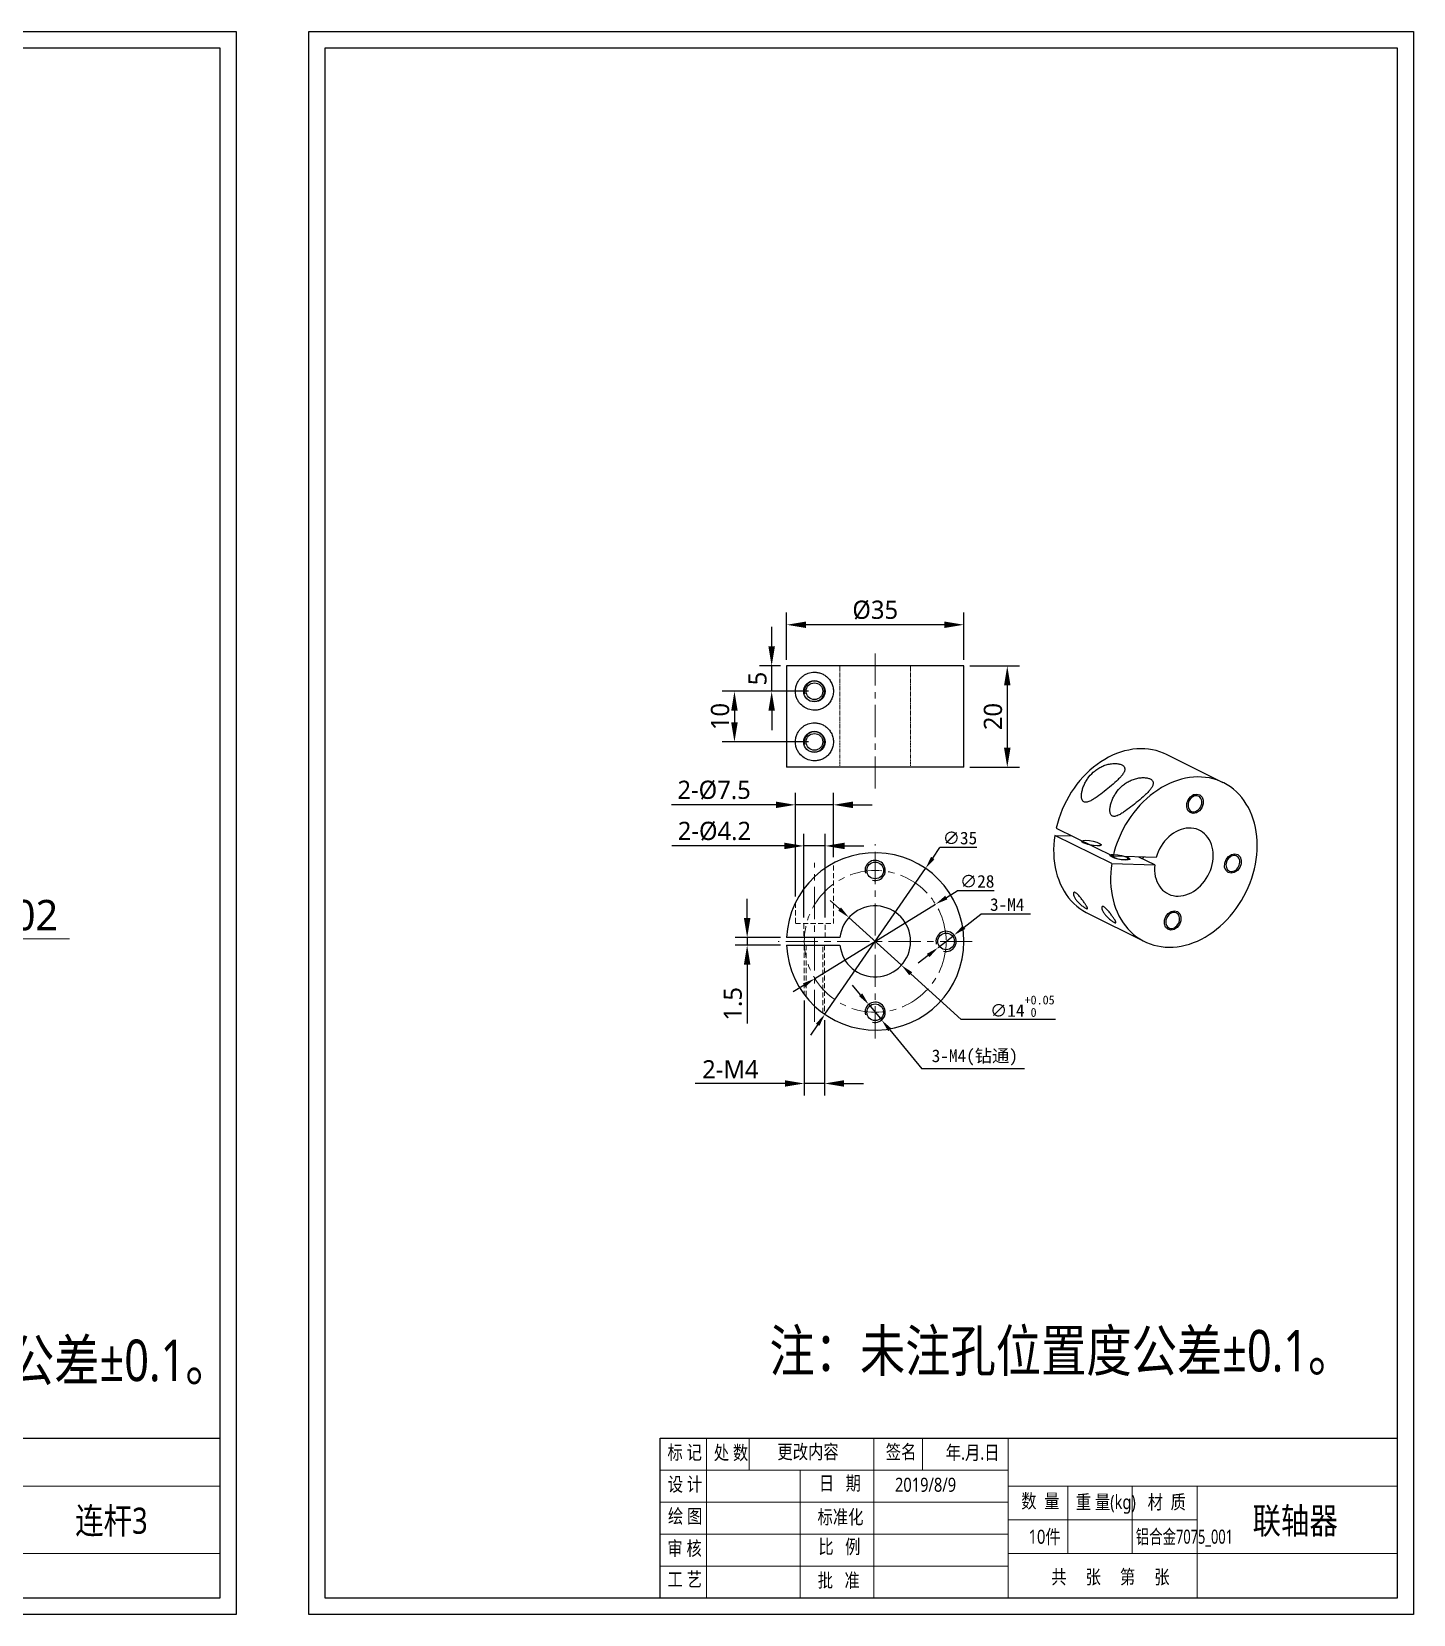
# Model space of a CAD drawing. Header units: millimetres. Extents: x -449 to 2916, y -1257 to 1632.
# Drawn here: x 2642.9 to 2915.7, y -837.8 to -525.3 of the extents above; entities that cross this region are included whole.
import ezdxf

# ---------------------------------------------------------------- set-up
doc = ezdxf.new("R2010")
doc.units = ezdxf.units.MM
doc.header["$PDSIZE"] = -1
doc.linetypes.add('CENTERX2', pattern=[20.32, 12.7, -2.54, 2.54, -2.54])
doc.linetypes.add('HIDDEN', pattern=[0.075, 0.05, -0.025])
doc.layers.add('细线层', color=252, linetype='Continuous', lineweight=13)
doc.styles.add('wf', font='')
doc.styles.add('黑体', font='', dxfattribs={"width": 0.8})
doc.styles.get('wf').set_extended_font_data('Microsoft YaHei')
doc.styles.get('黑体').set_extended_font_data('Microsoft YaHei')
doc.dimstyles.new('ISO-25$3', dxfattribs={"dimtxt": 2.5, "dimasz": 2.5, "dimexe": 1.25, "dimexo": 0.625, "dimtad": 1, "dimtoh": 1, "dimtxsty": 'Standard', "dimcen": 2.5, "dimclrd": 5, "dimclre": 5, "dimadec": 0, "dimazin": 0, "dimtfac": 1, "dimtmove": 0, "dimatfit": 3, "dimfxl": 0, "dimarcsym": 0})
doc.dimstyles.new('wf1.2', dxfattribs={"dimscale": 1.2, "dimtxt": 3, "dimasz": 3.2, "dimexe": 2, "dimexo": 1, "dimgap": 0.8, "dimtad": 1, "dimdec": 1, "dimdsep": 46, "dimtxsty": 'wf', "dimcen": 0, "dimclrd": 6, "dimclre": 6, "dimadec": 0, "dimazin": 0, "dimtm": 1e-09, "dimtfac": 0.7, "dimtdec": 1, "dimtmove": 0, "dimatfit": 3, "dimfxl": 0, "dimtolj": 1, "dimarcsym": 0})
doc.dimstyles.new('wf1.5', dxfattribs={"dimscale": 1.5, "dimtxt": 4, "dimasz": 3.6, "dimexe": 2, "dimexo": 1, "dimgap": 0.9, "dimtad": 1, "dimdec": 1, "dimdsep": 46, "dimtxsty": 'wf', "dimcen": 0, "dimclrd": 6, "dimclre": 6, "dimadec": 0, "dimazin": 0, "dimtm": 1e-09, "dimtfac": 0.7, "dimtdec": 1, "dimtmove": 0, "dimatfit": 3, "dimfxl": 0, "dimtolj": 1, "dimlwd": 13, "dimlwe": 13, "dimarcsym": 0})

# ---------------------------------------------------------------- blocks, each defined once
blk = doc.blocks.new('*D287')
at = {"color": 6, "lineweight": 13}
for p, q in [((2590.11, -686.39), (2590.11, -707.45)), ((2600.11, -686.39), (2600.11, -707.45)), ((2584.71, -704.45), (2579.31, -704.45)), ((2590.11, -704.45), (2600.11, -704.45)), ((2605.51, -704.45), (2650.33, -704.45))]:
    blk.add_line(p, q, dxfattribs=at)
at = {"color": 6}
for points in [[(2584.71, -705.35), (2584.71, -703.55), (2590.11, -704.45)], [(2605.51, -703.55), (2605.51, -705.35), (2600.11, -704.45)]]:
    blk.add_solid(points, dxfattribs=at)
at = {"layer": 'Defpoints', "color": 0}
for p in [(2590.11, -684.89), (2600.11, -684.89), (2600.11, -704.45)]:
    blk.add_point(p, dxfattribs=at)
at = {"color": 0, "insert": (2630.62, -699.88), "char_height": 6, "attachment_point": 5, "style": 'wf'}
blk.add_mtext('\\A1;%%C10%%P0.02', dxfattribs=at)
blk = doc.blocks.new('*D377')
at = {"color": 5, "lineweight": -2}
for p, q in [((2820.8, -688.48), (2822.22, -686.42)), ((2829.51, -686.42), (2822.22, -686.42)), ((2799.5, -719.34), (2819.38, -690.54)), ((2798.08, -721.4), (2796.66, -723.46))]:
    blk.add_line(p, q, dxfattribs=at)
at = {"color": 5}
for points in [[(2820.46, -688.24), (2821.14, -688.71), (2819.38, -690.54)], [(2798.42, -721.63), (2797.73, -721.16), (2799.5, -719.34)]]:
    blk.add_solid(points, dxfattribs=at)
at = {"layer": 'Defpoints', "color": 0}
for p in [(2819.38, -690.54), (2799.5, -719.34)]:
    blk.add_point(p, dxfattribs=at)
at = {"color": 0, "insert": (2826.18, -684.55), "char_height": 2.5, "attachment_point": 5}
blk.add_mtext('∅35', dxfattribs=at)
blk = doc.blocks.new('*D378')
at = {"color": 5, "lineweight": -2}
for p, q in [((2802.41, -698.54), (2800.56, -696.86)), ((2804.26, -700.23), (2814.62, -709.65)), ((2826.42, -720.39), (2816.46, -711.33)), ((2845.04, -720.39), (2826.42, -720.39))]:
    blk.add_line(p, q, dxfattribs=at)
at = {"color": 5}
for points in [[(2802.69, -698.24), (2802.13, -698.85), (2804.26, -700.23)], [(2816.74, -711.02), (2816.18, -711.64), (2814.62, -709.65)]]:
    blk.add_solid(points, dxfattribs=at)
at = {"layer": 'Defpoints', "color": 0}
for p in [(2804.26, -700.23), (2814.62, -709.65)]:
    blk.add_point(p, dxfattribs=at)
at = {"color": 0, "insert": (2838.5, -717.73), "char_height": 2.5, "attachment_point": 5}
blk.add_mtext('∅14{\\H0.7x;\\S+0.05^  0;}', dxfattribs=at)
blk = doc.blocks.new('*D379')
at = {"color": 6, "lineweight": -2}
for p, q in [((2784.16, -700.35), (2784.16, -696.51)), ((2790.75, -704.19), (2781.76, -704.19)), ((2790.75, -705.69), (2781.76, -705.69)), ((2784.16, -704.19), (2784.16, -705.69)), ((2784.16, -709.53), (2784.16, -721.18))]:
    blk.add_line(p, q, dxfattribs=at)
at = {"color": 6}
for points in [[(2783.52, -700.35), (2784.8, -700.35), (2784.16, -704.19)], [(2784.8, -709.53), (2783.52, -709.53), (2784.16, -705.69)]]:
    blk.add_solid(points, dxfattribs=at)
at = {"layer": 'Defpoints', "color": 0}
for p in [(2784.16, -705.69), (2791.95, -704.19), (2791.95, -705.69)]:
    blk.add_point(p, dxfattribs=at)
at = {"color": 0, "insert": (2781.33, -717.27), "char_height": 3.6, "attachment_point": 5, "rotation": 90, "style": 'wf'}
blk.add_mtext('\\A1;1.5', dxfattribs=at)
blk = doc.blocks.new('*D380')
at = {"color": 6, "lineweight": -2}
for p, q in [((2789.85, -677.98), (2769.25, -677.98)), ((2793.69, -696.11), (2793.69, -675.58)), ((2801.19, -677.98), (2793.69, -677.98)), ((2801.19, -688.31), (2801.19, -675.58)), ((2805.03, -677.98), (2808.87, -677.98))]:
    blk.add_line(p, q, dxfattribs=at)
at = {"color": 6}
for points in [[(2789.85, -678.62), (2789.85, -677.34), (2793.69, -677.98)], [(2805.03, -677.34), (2805.03, -678.62), (2801.19, -677.98)]]:
    blk.add_solid(points, dxfattribs=at)
at = {"layer": 'Defpoints', "color": 0}
for p in [(2793.69, -677.98), (2801.19, -689.51), (2793.69, -697.31)]:
    blk.add_point(p, dxfattribs=at)
at = {"color": 0, "insert": (2777.63, -675.09), "char_height": 3.6, "attachment_point": 5, "style": 'wf'}
blk.add_mtext('\\A1;2-%%C7.5', dxfattribs=at)
blk = doc.blocks.new('*D381')
at = {"color": 6, "lineweight": -2}
for p, q in [((2795.34, -700.24), (2795.34, -683.69)), ((2799.54, -700.24), (2799.54, -683.69)), ((2791.5, -686.09), (2769.27, -686.09)), ((2799.54, -686.09), (2795.34, -686.09)), ((2803.38, -686.09), (2807.22, -686.09))]:
    blk.add_line(p, q, dxfattribs=at)
at = {"color": 6}
for points in [[(2791.5, -686.73), (2791.5, -685.45), (2795.34, -686.09)], [(2803.38, -685.45), (2803.38, -686.73), (2799.54, -686.09)]]:
    blk.add_solid(points, dxfattribs=at)
at = {"layer": 'Defpoints', "color": 0}
for p in [(2795.34, -686.09), (2795.34, -701.44), (2799.54, -701.44)]:
    blk.add_point(p, dxfattribs=at)
at = {"color": 0, "insert": (2777.7, -683.2), "char_height": 3.6, "attachment_point": 5, "style": 'wf'}
blk.add_mtext('\\A1;2-%%C4.2', dxfattribs=at)
blk = doc.blocks.new('*D382')
at = {"color": 5, "lineweight": -2}
for p, q in [((2826.98, -702.16), (2830.3, -699.56)), ((2840.09, -699.56), (2830.3, -699.56)), ((2821.87, -706.17), (2825.01, -703.7)), ((2819.9, -707.72), (2817.93, -709.26))]:
    blk.add_line(p, q, dxfattribs=at)
at = {"color": 5}
for points in [[(2826.72, -701.83), (2827.24, -702.49), (2825.01, -703.7)], [(2820.16, -708.04), (2819.64, -707.39), (2821.87, -706.17)]]:
    blk.add_solid(points, dxfattribs=at)
at = {"layer": 'Defpoints', "color": 0}
for p in [(2821.87, -706.17), (2825.01, -703.7)]:
    blk.add_point(p, dxfattribs=at)
at = {"color": 0, "insert": (2835.51, -697.68), "char_height": 2.5, "attachment_point": 5}
blk.add_mtext('3-M4', dxfattribs=at)
blk = doc.blocks.new('*D384')
at = {"color": 6, "lineweight": -2}
for p, q in [((2795.44, -716.64), (2795.44, -735.39)), ((2799.44, -720.5), (2799.44, -735.39)), ((2791.6, -732.99), (2773.91, -732.99)), ((2799.44, -732.99), (2795.44, -732.99)), ((2803.28, -732.99), (2807.12, -732.99))]:
    blk.add_line(p, q, dxfattribs=at)
at = {"color": 6}
for points in [[(2791.6, -733.63), (2791.6, -732.35), (2795.44, -732.99)], [(2803.28, -732.35), (2803.28, -733.63), (2799.44, -732.99)]]:
    blk.add_solid(points, dxfattribs=at)
at = {"layer": 'Defpoints', "color": 0}
for p in [(2795.44, -715.44), (2799.44, -719.3), (2795.44, -732.99)]:
    blk.add_point(p, dxfattribs=at)
at = {"color": 0, "insert": (2780.84, -730.2), "char_height": 3.6, "attachment_point": 5, "style": 'wf'}
blk.add_mtext('\\A1;2-M4', dxfattribs=at)
blk = doc.blocks.new('*D385')
at = {"color": 5, "lineweight": -2}
for p, q in [((2806.57, -715.47), (2804.97, -713.55)), ((2808.16, -717.4), (2810.72, -720.48)), ((2812.31, -722.4), (2818.68, -730.08)), ((2838.92, -730.08), (2818.68, -730.08))]:
    blk.add_line(p, q, dxfattribs=at)
at = {"color": 5}
for points in [[(2806.25, -715.74), (2806.89, -715.21), (2808.16, -717.4)], [(2812.63, -722.14), (2811.99, -722.67), (2810.72, -720.48)]]:
    blk.add_solid(points, dxfattribs=at)
at = {"layer": 'Defpoints', "color": 0}
for p in [(2808.16, -717.4), (2810.72, -720.48)]:
    blk.add_point(p, dxfattribs=at)
at = {"color": 0, "insert": (2829.11, -727.86), "char_height": 2.5, "attachment_point": 5}
blk.add_mtext('3-M4({\\fSimSun|b0|i0|c134|p2;钻通})', dxfattribs=at)
blk = doc.blocks.new('*D386')
at = {"color": 6, "lineweight": -2}
for p, q in [((2791.95, -649.35), (2791.95, -640.03)), ((2826.94, -649.35), (2826.94, -640.03)), ((2823.1, -642.43), (2795.79, -642.43))]:
    blk.add_line(p, q, dxfattribs=at)
at = {"color": 6}
for points in [[(2795.79, -641.79), (2795.79, -643.07), (2791.95, -642.43)], [(2823.1, -643.07), (2823.1, -641.79), (2826.94, -642.43)]]:
    blk.add_solid(points, dxfattribs=at)
at = {"layer": 'Defpoints', "color": 0}
for p in [(2791.95, -642.43), (2791.95, -650.55), (2826.94, -650.55)]:
    blk.add_point(p, dxfattribs=at)
at = {"color": 0, "insert": (2809.45, -639.54), "char_height": 3.6, "attachment_point": 5, "style": 'wf'}
blk.add_mtext('\\A1;%%C35', dxfattribs=at)
blk = doc.blocks.new('*D387')
at = {"color": 6, "lineweight": -2}
for p, q in [((2828.14, -650.55), (2837.92, -650.55)), ((2835.52, -654.39), (2835.52, -666.71)), ((2828.14, -670.55), (2837.92, -670.55))]:
    blk.add_line(p, q, dxfattribs=at)
at = {"color": 6}
for points in [[(2836.16, -654.39), (2834.88, -654.39), (2835.52, -650.55)], [(2834.88, -666.71), (2836.16, -666.71), (2835.52, -670.55)]]:
    blk.add_solid(points, dxfattribs=at)
at = {"layer": 'Defpoints', "color": 0}
for p in [(2826.94, -650.55), (2826.94, -670.55), (2835.52, -670.55)]:
    blk.add_point(p, dxfattribs=at)
at = {"color": 0, "insert": (2832.7, -660.55), "char_height": 3.6, "attachment_point": 5, "rotation": 90, "style": 'wf'}
blk.add_mtext('\\A1;20', dxfattribs=at)
blk = doc.blocks.new('*D388')
at = {"color": 6, "lineweight": -2}
for p, q in [((2796.24, -655.55), (2779.25, -655.55)), ((2781.65, -659.39), (2781.65, -661.71)), ((2796.24, -665.55), (2779.25, -665.55))]:
    blk.add_line(p, q, dxfattribs=at)
at = {"color": 6}
for points in [[(2782.29, -659.39), (2781.01, -659.39), (2781.65, -655.55)], [(2781.01, -661.71), (2782.29, -661.71), (2781.65, -665.55)]]:
    blk.add_solid(points, dxfattribs=at)
at = {"layer": 'Defpoints', "color": 0}
for p in [(2797.44, -655.55), (2781.65, -665.55), (2797.44, -665.55)]:
    blk.add_point(p, dxfattribs=at)
at = {"color": 0, "insert": (2778.82, -660.55), "char_height": 3.6, "attachment_point": 5, "rotation": 90, "style": 'wf'}
blk.add_mtext('\\A1;10', dxfattribs=at)
blk = doc.blocks.new('*D389')
at = {"color": 6, "lineweight": -2}
for p, q in [((2789, -646.71), (2789, -642.87)), ((2790.75, -650.55), (2786.6, -650.55)), ((2789, -655.55), (2789, -650.55)), ((2796.24, -655.55), (2786.6, -655.55)), ((2789, -659.39), (2789, -663.23))]:
    blk.add_line(p, q, dxfattribs=at)
at = {"color": 6}
for points in [[(2788.36, -646.71), (2789.64, -646.71), (2789, -650.55)], [(2789.64, -659.39), (2788.36, -659.39), (2789, -655.55)]]:
    blk.add_solid(points, dxfattribs=at)
at = {"layer": 'Defpoints', "color": 0}
for p in [(2789, -650.55), (2791.95, -650.55), (2797.44, -655.55)]:
    blk.add_point(p, dxfattribs=at)
at = {"color": 0, "insert": (2786.21, -653.05), "char_height": 3.6, "attachment_point": 5, "rotation": 90, "style": 'wf'}
blk.add_mtext('\\A1;5', dxfattribs=at)
blk = doc.blocks.new('*D393')
at = {"color": 5, "lineweight": -2}
for p, q in [((2823.49, -696.29), (2825.62, -694.98)), ((2832.91, -694.98), (2825.62, -694.98)), ((2797.52, -712.28), (2821.36, -697.6)), ((2795.39, -713.59), (2793.26, -714.9))]:
    blk.add_line(p, q, dxfattribs=at)
at = {"color": 5}
for points in [[(2823.27, -695.93), (2823.71, -696.64), (2821.36, -697.6)], [(2795.61, -713.94), (2795.17, -713.23), (2797.52, -712.28)]]:
    blk.add_solid(points, dxfattribs=at)
at = {"layer": 'Defpoints', "color": 0}
for p in [(2821.36, -697.6), (2797.52, -712.28)]:
    blk.add_point(p, dxfattribs=at)
at = {"color": 0, "insert": (2829.58, -693.1), "char_height": 2.5, "attachment_point": 5}
blk.add_mtext('∅28', dxfattribs=at)

msp = doc.modelspace()

# ---------------------------------------------------------------- linework, layer by layer
at = {"color": 1, "linetype": 'CENTERX2', "lineweight": 0, "ltscale": 0.5}
for p, q in [((2809.439, -674.767), (2809.439, -647.479)), ((2809.439, -724.103), (2809.439, -685.773)), ((2797.439, -720.846), (2797.439, -689.424)), ((2828.604, -704.938), (2790.273, -704.938))]:
    msp.add_line(p, q, dxfattribs=at)
for p, q in [((2791.955, -650.548), (2791.955, -670.548)), ((2826.939, -650.548), (2791.955, -650.548)), ((2826.939, -670.548), (2826.939, -650.548)), ((2878.165, -673.608), (2866.941, -668.035)), ((2826.939, -670.548), (2791.955, -670.548)), ((2856.132, -689.583), (2844.908, -684.01)), ((2844.908, -684.01), (2848.285, -684.111)), ((2845.183, -682.57), (2856.407, -688.143)), ((2801.189, -689.507), (2801.189, -689.506)), ((2856.132, -689.583), (2864.627, -689.835)), ((2864.902, -688.395), (2856.407, -688.143)), ((2864.627, -689.835), (2861.525, -688.295)), ((2793.689, -697.305), (2793.689, -697.306)), ((2851.376, -699.384), (2862.6, -704.956)), ((2802.479, -704.188), (2791.955, -704.188)), ((2791.955, -705.688), (2802.479, -705.688))]:
    msp.add_line(p, q)
at = {"color": 0, "linetype": 'ByBlock', "lineweight": 20}
for p, q in [((2776.105, -803.048), (2776.105, -834.591)), ((2784.555, -803.048), (2784.555, -809.357)), ((2809.14, -803.048), (2809.14, -808.141)), ((2818.798, -809.357), (2818.798, -803.048)), ((2835.699, -834.591), (2835.699, -803.048)), ((2809.14, -834.591), (2809.14, -808.141)), ((2794.654, -809.357), (2794.654, -834.591)), ((2680.033, -812.511), (2603.246, -812.511)), ((2912.486, -812.511), (2835.699, -812.511)), ((2847.481, -812.511), (2847.481, -825.759)), ((2860.203, -812.511), (2860.203, -825.759)), ((2873.014, -834.591), (2873.014, -812.511)), ((2873.014, -819.135), (2835.699, -819.135)), ((2680.033, -825.759), (2603.246, -825.759)), ((2912.486, -825.759), (2835.699, -825.759))]:
    msp.add_line(p, q, dxfattribs=at)
at = {"color": 0, "linetype": 'ByBlock', "lineweight": 25}
for points in [[(2683.242, -837.8), (2465.156, -837.8), (2465.156, -525.332), (2683.242, -525.332)], [(2915.695, -837.8), (2697.609, -837.8), (2697.609, -525.332), (2915.695, -525.332)], [(2680.033, -834.591), (2468.365, -834.591), (2468.365, -528.541), (2680.033, -528.541)], [(2912.486, -834.591), (2700.818, -834.591), (2700.818, -528.541), (2912.486, -528.541)]]:
    msp.add_lwpolyline(points, close=True, dxfattribs=at)
at = {"flags": 128}
for points in [[(2866.941, -668.035), (2866.369, -667.772), (2865.663, -667.501), (2864.938, -667.28), (2864.194, -667.109), (2863.435, -666.989), (2862.663, -666.92), (2861.881, -666.903), (2861.09, -666.937), (2860.293, -667.022), (2859.493, -667.159), (2858.691, -667.346), (2857.891, -667.583), (2857.095, -667.87), (2856.305, -668.205), (2855.524, -668.587), (2854.755, -669.016), (2853.998, -669.49), (2853.257, -670.007), (2852.535, -670.566), (2851.833, -671.166), (2851.153, -671.804), (2850.497, -672.478), (2849.869, -673.187), (2849.268, -673.928), (2848.698, -674.699), (2848.16, -675.497), (2847.656, -676.321), (2847.186, -677.167), (2846.754, -678.033), (2846.359, -678.917), (2846.004, -679.815), (2845.689, -680.725), (2845.415, -681.644), (2845.183, -682.57)], [(2856.132, -689.583), (2856.01, -690.512), (2855.933, -691.437), (2855.899, -692.356), (2855.91, -693.265), (2855.965, -694.162), (2856.065, -695.044), (2856.208, -695.908), (2856.394, -696.752), (2856.624, -697.573), (2856.895, -698.369), (2857.208, -699.137), (2857.561, -699.875), (2857.953, -700.581), (2858.384, -701.251), (2858.851, -701.886), (2859.353, -702.481), (2859.889, -703.037), (2860.458, -703.55), (2861.056, -704.019), (2861.683, -704.443), (2862.337, -704.821), (2863.016, -705.152), (2863.717, -705.434), (2864.438, -705.666), (2865.178, -705.848), (2865.933, -705.98), (2866.702, -706.06), (2867.483, -706.089), (2868.272, -706.066), (2869.068, -705.993), (2869.868, -705.868), (2870.669, -705.692), (2871.47, -705.466), (2872.267, -705.19), (2873.058, -704.866), (2873.841, -704.494), (2874.614, -704.076), (2875.374, -703.612), (2876.118, -703.104), (2876.845, -702.554), (2877.552, -701.964), (2878.237, -701.335), (2878.898, -700.668), (2879.533, -699.967), (2880.14, -699.233), (2880.717, -698.469), (2881.262, -697.676), (2881.775, -696.858), (2882.252, -696.017), (2882.693, -695.155), (2883.096, -694.275), (2883.46, -693.38), (2883.785, -692.472), (2884.068, -691.555), (2884.309, -690.63), (2884.508, -689.702), (2884.664, -688.772), (2884.776, -687.843), (2884.843, -686.92), (2884.867, -686.003), (2884.846, -685.096), (2884.781, -684.202), (2884.672, -683.324), (2884.519, -682.464), (2884.322, -681.625), (2884.084, -680.809), (2883.803, -680.019), (2883.481, -679.258), (2883.119, -678.527), (2882.718, -677.829), (2882.279, -677.167), (2881.804, -676.541), (2881.294, -675.954), (2880.75, -675.408), (2880.175, -674.905), (2879.57, -674.445), (2878.936, -674.031), (2878.277, -673.664), (2877.593, -673.345), (2876.887, -673.074), (2876.161, -672.853), (2875.418, -672.682), (2874.659, -672.562), (2873.887, -672.493), (2873.105, -672.476), (2872.314, -672.51), (2871.517, -672.595), (2870.716, -672.732), (2869.915, -672.919), (2869.115, -673.156), (2868.319, -673.442), (2867.529, -673.778), (2866.748, -674.16), (2865.978, -674.589), (2865.222, -675.063), (2864.481, -675.58), (2863.759, -676.139), (2863.057, -676.739), (2862.377, -677.377), (2861.721, -678.051), (2861.093, -678.76), (2860.492, -679.5), (2859.922, -680.271), (2859.384, -681.07), (2858.879, -681.893), (2858.41, -682.74), (2857.978, -683.606), (2857.583, -684.489), (2857.228, -685.388), (2856.912, -686.298), (2856.639, -687.217), (2856.407, -688.143)], [(2872.213, -679.681), (2871.623, -679.517), (2871.178, -679.085), (2870.947, -678.451), (2870.964, -677.713), (2871.227, -676.982), (2871.696, -676.369), (2872.299, -675.969), (2872.945, -675.841), (2873.535, -676.005), (2873.979, -676.437), (2874.21, -677.07), (2874.193, -677.809), (2873.93, -678.54), (2873.461, -679.153), (2872.858, -679.553), (2872.213, -679.681)], [(2873.911, -677.8), (2873.943, -677.509), (2873.93, -677.226), (2873.87, -676.961), (2873.766, -676.723), (2873.622, -676.521), (2873.443, -676.36), (2873.234, -676.248), (2873.002, -676.187), (2872.756, -676.18), (2872.505, -676.226), (2872.255, -676.325), (2872.017, -676.473), (2871.798, -676.664), (2871.605, -676.893), (2871.446, -677.152), (2871.325, -677.431), (2871.247, -677.721), (2871.214, -678.013), (2871.228, -678.296), (2871.287, -678.561), (2871.391, -678.799), (2871.535, -679.001), (2871.715, -679.161), (2871.924, -679.274), (2872.155, -679.335), (2872.401, -679.342), (2872.653, -679.295), (2872.902, -679.197), (2873.14, -679.049), (2873.359, -678.857), (2873.552, -678.628), (2873.711, -678.37), (2873.832, -678.091), (2873.911, -677.8)], [(2844.908, -684.01), (2844.787, -684.939), (2844.709, -685.864), (2844.675, -686.783), (2844.686, -687.692), (2844.741, -688.589), (2844.841, -689.471), (2844.984, -690.335), (2845.17, -691.179), (2845.4, -692.001), (2845.671, -692.797), (2845.984, -693.565), (2846.337, -694.302), (2846.729, -695.008), (2847.16, -695.679), (2847.627, -696.313), (2848.129, -696.909), (2848.665, -697.464), (2849.234, -697.977), (2849.832, -698.446), (2850.459, -698.871), (2851.113, -699.249), (2851.376, -699.384)], [(2864.627, -689.835), (2864.591, -690.422), (2864.599, -690.999), (2864.652, -691.563), (2864.749, -692.11), (2864.89, -692.635), (2865.074, -693.134), (2865.298, -693.603), (2865.561, -694.039), (2865.862, -694.437), (2866.198, -694.797), (2866.566, -695.113), (2866.964, -695.384), (2867.388, -695.609), (2867.835, -695.784), (2868.302, -695.909), (2868.785, -695.983), (2869.281, -696.005), (2869.785, -695.975), (2870.293, -695.893), (2870.802, -695.76), (2871.308, -695.577), (2871.807, -695.346), (2872.295, -695.067), (2872.768, -694.744), (2873.222, -694.379), (2873.655, -693.974), (2874.062, -693.533), (2874.441, -693.059), (2874.789, -692.556), (2875.102, -692.028), (2875.379, -691.478), (2875.617, -690.912), (2875.815, -690.332), (2875.971, -689.745), (2876.084, -689.154), (2876.152, -688.564), (2876.176, -687.98), (2876.155, -687.406), (2876.09, -686.846), (2875.98, -686.305), (2875.827, -685.787), (2875.633, -685.296), (2875.397, -684.836), (2875.123, -684.41), (2874.812, -684.022), (2874.467, -683.675), (2874.09, -683.371), (2873.685, -683.112), (2873.254, -682.902), (2872.801, -682.74), (2872.329, -682.629), (2871.842, -682.57), (2871.344, -682.563), (2870.838, -682.607), (2870.329, -682.703), (2869.82, -682.85), (2869.316, -683.047), (2868.82, -683.291), (2868.336, -683.583), (2867.868, -683.918), (2867.419, -684.294), (2866.993, -684.71), (2866.594, -685.16), (2866.223, -685.643), (2865.885, -686.153), (2865.582, -686.688), (2865.315, -687.243), (2865.088, -687.813), (2864.902, -688.395)], [(2853.263, -686.092), (2852.56, -686.031), (2851.793, -685.895), (2851.079, -685.704), (2850.526, -685.487), (2850.22, -685.277), (2850.206, -685.107), (2850.486, -685.002), (2851.018, -684.978), (2851.722, -685.038), (2852.489, -685.175), (2853.203, -685.366), (2853.755, -685.583), (2854.062, -685.792), (2854.076, -685.963), (2853.796, -686.068), (2853.263, -686.092)], [(2858.875, -688.878), (2858.172, -688.818), (2857.405, -688.681), (2856.691, -688.49), (2856.138, -688.273), (2855.832, -688.064), (2855.818, -687.893), (2856.098, -687.788), (2856.63, -687.764), (2857.334, -687.825), (2858.101, -687.961), (2858.815, -688.152), (2859.367, -688.369), (2859.674, -688.579), (2859.688, -688.749), (2859.408, -688.854), (2858.875, -688.878)], [(2858.679, -688.781), (2858.908, -688.78), (2859.097, -688.764), (2859.241, -688.733), (2859.334, -688.688), (2859.374, -688.63), (2859.358, -688.562), (2859.287, -688.485), (2859.164, -688.403), (2858.994, -688.318), (2858.78, -688.233), (2858.718, -688.211)], [(2862.197, -688.628), (2862.431, -688.402), (2862.507, -688.324)], [(2879.703, -691.49), (2879.113, -691.325), (2878.668, -690.894), (2878.437, -690.26), (2878.454, -689.522), (2878.717, -688.791), (2879.186, -688.178), (2879.789, -687.777), (2880.435, -687.65), (2881.025, -687.814), (2881.469, -688.246), (2881.7, -688.879), (2881.683, -689.618), (2881.42, -690.349), (2880.951, -690.961), (2880.348, -691.362), (2879.703, -691.49)], [(2881.401, -689.609), (2881.433, -689.318), (2881.42, -689.034), (2881.36, -688.769), (2881.256, -688.532), (2881.112, -688.329), (2880.933, -688.169), (2880.724, -688.057), (2880.492, -687.996), (2880.246, -687.989), (2879.995, -688.035), (2879.745, -688.134), (2879.507, -688.282), (2879.288, -688.473), (2879.095, -688.702), (2878.936, -688.961), (2878.815, -689.24), (2878.737, -689.53), (2878.704, -689.822), (2878.718, -690.105), (2878.777, -690.37), (2878.881, -690.608), (2879.025, -690.81), (2879.205, -690.97), (2879.414, -691.083), (2879.645, -691.144), (2879.891, -691.151), (2880.143, -691.104), (2880.392, -691.006), (2880.63, -690.858), (2880.849, -690.666), (2881.042, -690.437), (2881.201, -690.179), (2881.322, -689.9), (2881.401, -689.609)], [(2867.82, -702.723), (2867.23, -702.559), (2866.786, -702.127), (2866.554, -701.494), (2866.572, -700.755), (2866.835, -700.024), (2867.303, -699.412), (2867.906, -699.011), (2868.552, -698.883), (2869.142, -699.048), (2869.586, -699.479), (2869.818, -700.113), (2869.8, -700.851), (2869.537, -701.582), (2869.069, -702.195), (2868.466, -702.596), (2867.82, -702.723)], [(2869.518, -700.843), (2869.551, -700.551), (2869.537, -700.268), (2869.477, -700.003), (2869.374, -699.765), (2869.23, -699.563), (2869.05, -699.403), (2868.841, -699.29), (2868.61, -699.229), (2868.364, -699.222), (2868.112, -699.269), (2867.863, -699.368), (2867.624, -699.515), (2867.405, -699.707), (2867.213, -699.936), (2867.053, -700.194), (2866.932, -700.473), (2866.854, -700.764), (2866.821, -701.055), (2866.835, -701.339), (2866.895, -701.604), (2866.998, -701.841), (2867.142, -702.044), (2867.322, -702.204), (2867.531, -702.316), (2867.762, -702.377), (2868.008, -702.384), (2868.26, -702.338), (2868.509, -702.239), (2868.748, -702.091), (2868.967, -701.9), (2869.159, -701.671), (2869.319, -701.412), (2869.44, -701.133), (2869.518, -700.843)]]:
    msp.add_lwpolyline(points, dxfattribs=at)
for centre, radius in [((2797.439, -655.548), 2.1), ((2797.439, -655.548), 1.65), ((2797.439, -665.548), 2.1), ((2797.439, -665.548), 1.65), ((2809.439, -690.938), 1.65), ((2823.439, -704.938), 1.65), ((2809.439, -718.938), 1.65)]:
    msp.add_circle(centre, radius)
at = {"color": 1, "linetype": 'CENTERX2', "lineweight": 0, "ltscale": 0.5}
msp.add_circle((2809.439, -704.938), 14, dxfattribs=at)
for centre, radius, start, end in [((2797.439, -655.548), 2, 255, 195), ((2797.439, -665.548), 2, 255, 195), ((2851.767, -684.129), 1.661, 221.32109, 266.34446), ((2809.439, -704.938), 17.5, 182.45629, 177.54371), ((2809.439, -690.938), 2, 255, 195), ((2858.345, -685.284), 3.513, 230.95561, 275.45215), ((2809.439, -704.938), 7, 186.15064, 173.84936), ((2823.439, -704.938), 2, 255, 195), ((2809.439, -718.938), 2, 255, 195)]:
    msp.add_arc(centre, radius, start, end)
for points, knots in [([(2797.439, -651.798), (2796.993, -651.798), (2796.58, -651.875), (2796.002, -652.078), (2795.815, -652.161), (2795.461, -652.355), (2795.293, -652.466), (2794.976, -652.713), (2794.826, -652.85), (2794.544, -653.155), (2794.411, -653.324), (2794.17, -653.697), (2794.059, -653.903), (2793.919, -654.246), (2793.877, -654.366), (2793.802, -654.621), (2793.77, -654.758), (2793.72, -655.042), (2793.702, -655.19), (2793.686, -655.496), (2793.687, -655.648), (2793.707, -655.95), (2793.726, -656.099), (2793.779, -656.381), (2793.813, -656.516), (2793.929, -656.896), (2794.026, -657.121), (2794.246, -657.529), (2794.368, -657.711), (2794.763, -658.21), (2795.07, -658.483), (2795.743, -658.916), (2796.111, -659.08), (2796.922, -659.286), (2797.352, -659.324), (2798.031, -659.258), (2798.264, -659.214), (2798.725, -659.078), (2798.955, -658.987), (2799.41, -658.748), (2799.633, -658.601), (2799.945, -658.34), (2800.046, -658.247), (2800.24, -658.045), (2800.333, -657.936), (2800.593, -657.595), (2800.742, -657.347), (2800.924, -656.94), (2800.977, -656.797), (2801.066, -656.51), (2801.102, -656.364), (2801.182, -655.919), (2801.2, -655.608), (2801.171, -655.153), (2801.152, -655.003), (2801.096, -654.705), (2801.058, -654.556), (2800.921, -654.125), (2800.798, -653.856), (2800.493, -653.352), (2800.316, -653.127), (2800.024, -652.828), (2799.921, -652.733), (2799.71, -652.561), (2799.602, -652.482), (2799.272, -652.266), (2799.04, -652.148), (2798.579, -651.967), (2798.348, -651.902), (2797.89, -651.818), (2797.661, -651.798), (2797.439, -651.798)], [0, 0, 0, 0, 0.0625, 0.0625, 0.09375, 0.09375, 0.125, 0.125, 0.15625, 0.15625, 0.1875, 0.1875, 0.21875, 0.21875, 0.234375, 0.234375, 0.25, 0.25, 0.265625, 0.265625, 0.28125, 0.28125, 0.296875, 0.296875, 0.3125, 0.3125, 0.34375, 0.34375, 0.375, 0.375, 0.4375, 0.4375, 0.5, 0.5, 0.5625, 0.5625, 0.59375, 0.59375, 0.625, 0.625, 0.65625, 0.65625, 0.671875, 0.671875, 0.6875, 0.6875, 0.71875, 0.71875, 0.734375, 0.734375, 0.75, 0.75, 0.78125, 0.78125, 0.796875, 0.796875, 0.8125, 0.8125, 0.84375, 0.84375, 0.875, 0.875, 0.890625, 0.890625, 0.90625, 0.90625, 0.9375, 0.9375, 0.96875, 0.96875, 1, 1, 1, 1]), ([(2797.439, -661.798), (2796.993, -661.798), (2796.58, -661.875), (2796.002, -662.078), (2795.815, -662.161), (2795.461, -662.355), (2795.293, -662.466), (2794.976, -662.713), (2794.826, -662.85), (2794.544, -663.155), (2794.411, -663.324), (2794.17, -663.697), (2794.059, -663.903), (2793.919, -664.246), (2793.877, -664.366), (2793.802, -664.621), (2793.77, -664.758), (2793.72, -665.042), (2793.702, -665.19), (2793.686, -665.496), (2793.687, -665.648), (2793.707, -665.95), (2793.726, -666.099), (2793.779, -666.381), (2793.813, -666.516), (2793.929, -666.896), (2794.026, -667.121), (2794.246, -667.529), (2794.368, -667.711), (2794.763, -668.21), (2795.07, -668.483), (2795.743, -668.916), (2796.111, -669.08), (2796.922, -669.286), (2797.352, -669.324), (2798.031, -669.258), (2798.264, -669.214), (2798.725, -669.078), (2798.955, -668.987), (2799.41, -668.748), (2799.633, -668.601), (2799.945, -668.34), (2800.046, -668.247), (2800.24, -668.045), (2800.333, -667.936), (2800.593, -667.595), (2800.742, -667.347), (2800.924, -666.94), (2800.977, -666.797), (2801.066, -666.51), (2801.102, -666.364), (2801.182, -665.919), (2801.2, -665.608), (2801.171, -665.153), (2801.152, -665.003), (2801.096, -664.705), (2801.058, -664.556), (2800.921, -664.125), (2800.798, -663.856), (2800.493, -663.352), (2800.316, -663.127), (2800.024, -662.828), (2799.921, -662.733), (2799.71, -662.561), (2799.602, -662.482), (2799.272, -662.266), (2799.04, -662.148), (2798.579, -661.967), (2798.348, -661.902), (2797.89, -661.818), (2797.661, -661.798), (2797.439, -661.798)], [0, 0, 0, 0, 0.0625, 0.0625, 0.09375, 0.09375, 0.125, 0.125, 0.15625, 0.15625, 0.1875, 0.1875, 0.21875, 0.21875, 0.234375, 0.234375, 0.25, 0.25, 0.265625, 0.265625, 0.28125, 0.28125, 0.296875, 0.296875, 0.3125, 0.3125, 0.34375, 0.34375, 0.375, 0.375, 0.4375, 0.4375, 0.5, 0.5, 0.5625, 0.5625, 0.59375, 0.59375, 0.625, 0.625, 0.65625, 0.65625, 0.671875, 0.671875, 0.6875, 0.6875, 0.71875, 0.71875, 0.734375, 0.734375, 0.75, 0.75, 0.78125, 0.78125, 0.796875, 0.796875, 0.8125, 0.8125, 0.84375, 0.84375, 0.875, 0.875, 0.890625, 0.890625, 0.90625, 0.90625, 0.9375, 0.9375, 0.96875, 0.96875, 1, 1, 1, 1]), ([(2852.505, -671.54), (2852.068, -671.933), (2851.699, -672.36), (2851.224, -673.046), (2851.078, -673.283), (2850.818, -673.765), (2850.703, -674.009), (2850.503, -674.503), (2850.418, -674.752), (2850.281, -675.255), (2850.228, -675.509), (2850.166, -676.008), (2850.156, -676.256), (2850.187, -676.602), (2850.206, -676.713), (2850.261, -676.924), (2850.3, -677.024), (2850.401, -677.199), (2850.463, -677.274), (2850.615, -677.392), (2850.701, -677.432), (2850.895, -677.477), (2851.002, -677.481), (2851.222, -677.458), (2851.338, -677.431), (2851.686, -677.322), (2851.924, -677.209), (2852.404, -676.948), (2852.642, -676.8), (2853.36, -676.326), (2853.845, -675.969), (2854.796, -675.24), (2855.267, -674.863), (2856.2, -674.087), (2856.647, -673.7), (2857.268, -673.118), (2857.467, -672.922), (2857.831, -672.541), (2857.998, -672.353), (2858.291, -671.982), (2858.416, -671.799), (2858.559, -671.538), (2858.6, -671.453), (2858.665, -671.284), (2858.69, -671.201), (2858.737, -670.962), (2858.734, -670.814), (2858.671, -670.607), (2858.64, -670.54), (2858.559, -670.416), (2858.509, -670.357), (2858.332, -670.194), (2858.174, -670.098), (2857.892, -669.986), (2857.791, -669.953), (2857.573, -669.898), (2857.455, -669.875), (2857.089, -669.824), (2856.826, -669.812), (2856.264, -669.835), (2855.977, -669.869), (2855.538, -669.955), (2855.39, -669.99), (2855.098, -670.07), (2854.953, -670.115), (2854.523, -670.266), (2854.24, -670.389), (2853.701, -670.666), (2853.445, -670.821), (2852.957, -671.159), (2852.723, -671.344), (2852.505, -671.54)], [0, 0, 0, 0, 0.0625, 0.0625, 0.09375, 0.09375, 0.125, 0.125, 0.15625, 0.15625, 0.1875, 0.1875, 0.21875, 0.21875, 0.234375, 0.234375, 0.25, 0.25, 0.265625, 0.265625, 0.28125, 0.28125, 0.296875, 0.296875, 0.3125, 0.3125, 0.34375, 0.34375, 0.375, 0.375, 0.4375, 0.4375, 0.5, 0.5, 0.5625, 0.5625, 0.59375, 0.59375, 0.625, 0.625, 0.65625, 0.65625, 0.671875, 0.671875, 0.6875, 0.6875, 0.71875, 0.71875, 0.734375, 0.734375, 0.75, 0.75, 0.78125, 0.78125, 0.796875, 0.796875, 0.8125, 0.8125, 0.84375, 0.84375, 0.875, 0.875, 0.890625, 0.890625, 0.90625, 0.90625, 0.9375, 0.9375, 0.96875, 0.96875, 1, 1, 1, 1]), ([(2858.117, -674.327), (2857.68, -674.719), (2857.311, -675.146), (2856.836, -675.832), (2856.69, -676.069), (2856.43, -676.551), (2856.315, -676.795), (2856.115, -677.289), (2856.03, -677.538), (2855.893, -678.041), (2855.84, -678.296), (2855.778, -678.794), (2855.768, -679.042), (2855.799, -679.389), (2855.817, -679.5), (2855.873, -679.71), (2855.912, -679.81), (2856.013, -679.985), (2856.075, -680.061), (2856.227, -680.178), (2856.313, -680.219), (2856.507, -680.263), (2856.613, -680.267), (2856.834, -680.244), (2856.95, -680.218), (2857.298, -680.108), (2857.536, -679.996), (2858.016, -679.734), (2858.254, -679.586), (2858.972, -679.113), (2859.457, -678.755), (2860.408, -678.026), (2860.879, -677.65), (2861.812, -676.873), (2862.259, -676.486), (2862.88, -675.904), (2863.079, -675.709), (2863.443, -675.327), (2863.61, -675.14), (2863.903, -674.768), (2864.028, -674.586), (2864.171, -674.324), (2864.212, -674.239), (2864.277, -674.071), (2864.302, -673.987), (2864.349, -673.749), (2864.346, -673.601), (2864.283, -673.394), (2864.252, -673.327), (2864.171, -673.202), (2864.121, -673.144), (2863.944, -672.98), (2863.786, -672.885), (2863.504, -672.772), (2863.403, -672.74), (2863.185, -672.684), (2863.067, -672.662), (2862.701, -672.61), (2862.438, -672.598), (2861.876, -672.621), (2861.589, -672.656), (2861.15, -672.742), (2861.002, -672.777), (2860.71, -672.857), (2860.565, -672.902), (2860.135, -673.053), (2859.852, -673.175), (2859.313, -673.453), (2859.057, -673.607), (2858.568, -673.946), (2858.335, -674.131), (2858.117, -674.327)], [0, 0, 0, 0, 0.0625, 0.0625, 0.09375, 0.09375, 0.125, 0.125, 0.15625, 0.15625, 0.1875, 0.1875, 0.21875, 0.21875, 0.234375, 0.234375, 0.25, 0.25, 0.265625, 0.265625, 0.28125, 0.28125, 0.296875, 0.296875, 0.3125, 0.3125, 0.34375, 0.34375, 0.375, 0.375, 0.4375, 0.4375, 0.5, 0.5, 0.5625, 0.5625, 0.59375, 0.59375, 0.625, 0.625, 0.65625, 0.65625, 0.671875, 0.671875, 0.6875, 0.6875, 0.71875, 0.71875, 0.734375, 0.734375, 0.75, 0.75, 0.78125, 0.78125, 0.796875, 0.796875, 0.8125, 0.8125, 0.84375, 0.84375, 0.875, 0.875, 0.890625, 0.890625, 0.90625, 0.90625, 0.9375, 0.9375, 0.96875, 0.96875, 1, 1, 1, 1]), ([(2850.873, -697.504), (2850.993, -697.68), (2851.098, -697.84), (2851.266, -698.125), (2851.327, -698.245), (2851.365, -698.378), (2851.368, -698.414), (2851.352, -698.465), (2851.333, -698.481), (2851.27, -698.49), (2851.227, -698.483), (2851.113, -698.444), (2851.045, -698.413), (2850.81, -698.287), (2850.615, -698.159), (2850.316, -697.934), (2850.214, -697.853), (2850.016, -697.685), (2849.919, -697.598), (2849.636, -697.332), (2849.467, -697.152), (2849.163, -696.79), (2849.035, -696.614), (2848.82, -696.271), (2848.735, -696.104), (2848.614, -695.797), (2848.578, -695.653), (2848.566, -695.413), (2848.59, -695.313), (2848.694, -695.242), (2848.74, -695.232), (2848.856, -695.249), (2848.926, -695.277), (2849.081, -695.369), (2849.166, -695.434), (2849.34, -695.586), (2849.428, -695.672), (2849.602, -695.855), (2849.689, -695.952), (2849.857, -696.149), (2849.939, -696.248), (2850.1, -696.45), (2850.179, -696.551), (2850.331, -696.75), (2850.404, -696.849), (2850.618, -697.139), (2850.752, -697.328), (2850.873, -697.504)], [0, 0, 0, 0, 0.0625, 0.0625, 0.125, 0.125, 0.15625, 0.15625, 0.1875, 0.1875, 0.21875, 0.21875, 0.25, 0.25, 0.3125, 0.3125, 0.34375, 0.34375, 0.375, 0.375, 0.4375, 0.4375, 0.5, 0.5, 0.5625, 0.5625, 0.625, 0.625, 0.6875, 0.6875, 0.71875, 0.71875, 0.75, 0.75, 0.78125, 0.78125, 0.8125, 0.8125, 0.84375, 0.84375, 0.875, 0.875, 0.90625, 0.90625, 0.9375, 0.9375, 1, 1, 1, 1]), ([(2856.485, -700.29), (2856.605, -700.467), (2856.71, -700.627), (2856.878, -700.911), (2856.939, -701.031), (2856.976, -701.165), (2856.98, -701.2), (2856.964, -701.252), (2856.945, -701.268), (2856.882, -701.276), (2856.839, -701.269), (2856.725, -701.231), (2856.657, -701.2), (2856.422, -701.074), (2856.227, -700.945), (2855.928, -700.72), (2855.826, -700.639), (2855.628, -700.472), (2855.531, -700.385), (2855.248, -700.118), (2855.079, -699.939), (2854.775, -699.576), (2854.647, -699.401), (2854.432, -699.057), (2854.347, -698.891), (2854.226, -698.584), (2854.19, -698.439), (2854.178, -698.199), (2854.202, -698.1), (2854.306, -698.028), (2854.352, -698.018), (2854.468, -698.035), (2854.538, -698.063), (2854.693, -698.156), (2854.778, -698.22), (2854.952, -698.372), (2855.04, -698.458), (2855.213, -698.641), (2855.301, -698.739), (2855.469, -698.935), (2855.55, -699.035), (2855.712, -699.236), (2855.791, -699.338), (2855.943, -699.537), (2856.016, -699.635), (2856.23, -699.925), (2856.364, -700.114), (2856.485, -700.29)], [0, 0, 0, 0, 0.0625, 0.0625, 0.125, 0.125, 0.15625, 0.15625, 0.1875, 0.1875, 0.21875, 0.21875, 0.25, 0.25, 0.3125, 0.3125, 0.34375, 0.34375, 0.375, 0.375, 0.4375, 0.4375, 0.5, 0.5, 0.5625, 0.5625, 0.625, 0.625, 0.6875, 0.6875, 0.71875, 0.71875, 0.75, 0.75, 0.78125, 0.78125, 0.8125, 0.8125, 0.84375, 0.84375, 0.875, 0.875, 0.90625, 0.90625, 0.9375, 0.9375, 1, 1, 1, 1])]:
    msp.add_open_spline(points, degree=3, knots=knots)
at = {"layer": '细线层', "color": 252, "linetype": 'HIDDEN', "ltscale": 3}
for p, q in [((2802.439, -670.548), (2802.439, -650.548)), ((2816.439, -670.548), (2816.439, -650.548))]:
    msp.add_line(p, q, dxfattribs=at)
at = {"layer": '细线层', "color": 252, "linetype": 'HIDDEN', "ltscale": 20}
for p, q in [((2801.189, -701.438), (2801.189, -689.507)), ((2793.689, -697.306), (2793.689, -701.438)), ((2793.689, -701.438), (2801.189, -701.438)), ((2795.339, -701.438), (2795.339, -704.188)), ((2799.539, -704.188), (2799.539, -701.438)), ((2795.439, -705.688), (2795.439, -715.438)), ((2795.789, -705.688), (2795.789, -715.893)), ((2799.089, -719.047), (2799.089, -705.688)), ((2799.439, -705.688), (2799.439, -719.299))]:
    msp.add_line(p, q, dxfattribs=at)
at = {"layer": '细线层', "color": 0, "linetype": 'ByBlock', "lineweight": 20, "ltscale": 0.5}
for p, q in [((2766.991, -809.357), (2835.699, -809.357)), ((2766.991, -815.665), (2835.699, -815.665)), ((2766.991, -821.974), (2835.699, -821.974)), ((2766.991, -828.283), (2835.699, -828.283))]:
    msp.add_line(p, q, dxfattribs=at)
at = {"layer": '细线层', "color": 0, "linetype": 'ByBlock', "lineweight": 25, "ltscale": 0.5}
for points in [[(2534.539, -803.048), (2680.033, -803.048), (2680.033, -834.591), (2534.539, -834.591)], [(2766.991, -803.048), (2912.486, -803.048), (2912.486, -834.591), (2766.991, -834.591)]]:
    msp.add_lwpolyline(points, close=True, dxfattribs=at)

# ---------------------------------------------------------------- texts
at = {"linetype": 'ByBlock', "lineweight": 25, "attachment_point": 1, "style": '黑体'}
for s, insert, char_height, width in [('注：未注孔位置度公差%%P0.1。', (2788.545, -781.656), 8.19438, 134.39014), ('注：未注孔位置度公差%%P0.1。', (2566.874, -783.555), 8.19438, 134.39014), ('连杆3', (2651.487, -816.737), 5.1496, 27.67181), ('联轴器', (2883.94, -816.737), 5.1496, 27.67181)]:
    msp.add_mtext(s, dxfattribs=dict(at, insert=insert, char_height=char_height, width=width))
at = {"char_height": 2.7727, "width": 73.73857, "attachment_point": 1, "style": '黑体'}
for s, insert in [('标 记', (2768.427, -804.429)), ('处 数', (2777.572, -804.493)), ('更改内容', (2790.13, -804.323)), ('{\\Q0;签名}', (2811.527, -804.343)), ('{\\Q0;年.月.日}', (2823.372, -804.479)), ('设 计', (2768.471, -810.722)), ('日   期', (2798.321, -810.531)), (' 2019/8/9', (2812.6, -810.828)), ('数  量', (2838.267, -814.052)), ('重 量(kg)', (2849.044, -814.242)), ('材  质', (2863.239, -814.242)), ('绘 图', (2768.516, -817.017)), ('{\\Q0;标准化}', (2798.05, -817.187)), ('审 核', (2768.399, -823.391)), ('比   例', (2798.211, -823.056)), ('工 艺', (2768.438, -829.504)), ('批   准', (2798.093, -829.698)), ('共     张     第     张', (2844.196, -829.026))]:
    msp.add_mtext(s, dxfattribs=dict(at, insert=insert))
at = {"linetype": 'ByBlock', "insert": (2839.736, -821.095), "char_height": 2.7727, "width": 7.81322, "attachment_point": 1, "style": '黑体'}
msp.add_mtext('10件', dxfattribs=at)
at = {"style": '黑体', "width": 0.7}
msp.add_attdef('铝合金7075_001', (2860.894, -823.854), '', height=2.773, dxfattribs=at)

# ---------------------------------------------------------------- dimensions: what is measured, and where the dimension line sits
for base, p1, p2, text, dimstyle, override, picture, middle in [((2791.955, -642.433), (2826.939, -650.548), (2791.955, -650.548), '%%C35', 'wf1.2', {"dimtxsty": 'wf', "dimfxl": 1.25}, '*D386', (2809.447, -639.537)), ((2793.689, -677.983), (2801.189, -689.507), (2793.689, -697.31), '2-%%C<>', 'wf1.2', {"dimtxsty": 'wf', "dimfxl": 1.25}, '*D380', (2777.629, -675.087)), ((2600.112, -704.454), (2590.112, -684.886), (2600.112, -684.886), '%%C<>%%P0.02', 'wf1.5', {"dimdec": 2, "dimtdec": 2}, '*D287', (2630.619, -699.878)), ((2795.439, -732.988), (2799.439, -719.299), (2795.439, -715.438), '2-M<>', 'wf1.2', {"dimtxsty": 'wf', "dimfxl": 1.25}, '*D384', (2780.836, -730.198))]:
    dim = msp.add_linear_dim(base=base, p1=p1, p2=p2, text=text, dimstyle=dimstyle, override=override)
    dim.commit()
    dim.dimension.update_dxf_attribs({"geometry": picture, "text_midpoint": middle})
for base, p1, p2, picture, middle in [((2789.004, -650.548), (2797.439, -655.548), (2791.955, -650.548), '*D389', (2786.213, -653.048)), ((2835.522, -670.548), (2826.939, -650.548), (2826.939, -670.548), '*D387', (2832.702, -660.548)), ((2781.649, -665.548), (2797.439, -655.548), (2797.439, -665.548), '*D388', (2778.819, -660.548)), ((2784.159, -705.688), (2791.955, -704.188), (2791.955, -705.688), '*D379', (2781.328, -717.275))]:
    dim = msp.add_linear_dim(base=base, p1=p1, p2=p2, angle=90, dimstyle='wf1.2', override={"dimtxsty": 'wf', "dimfxl": 1.25})
    dim.commit()
    dim.dimension.update_dxf_attribs({"geometry": picture, "text_midpoint": middle})
dim = msp.add_linear_dim(base=(2795.339, -686.093), p1=(2799.539, -701.438), p2=(2795.339, -701.438), text='2-%%C<>', dimstyle='wf1.2', override={"dimtxsty": 'wf', "dimfxl": 1.25})
dim.commit()
dim.dimension.update_dxf_attribs({"geometry": '*D381', "text_midpoint": (2777.699, -686.093), "dimtype": 160})
dim = msp.add_diameter_dim_2p(p1=(2799.498, -719.34), p2=(2819.379, -690.536), dimstyle='ISO-25$3')
dim.commit()
dim.dimension.update_dxf_attribs({"geometry": '*D377', "text_midpoint": (2826.178, -684.546)})
dim = msp.add_diameter_dim_2p(p1=(2797.516, -712.277), p2=(2821.361, -697.599), dimstyle='ISO-25$3', override={"dimtxsty": 'Standard'})
dim.commit()
dim.dimension.update_dxf_attribs({"geometry": '*D393', "text_midpoint": (2829.577, -693.103)})
for p1, p2, text, picture, middle in [((2821.865, -706.173), (2825.012, -703.703), '3-M4', '*D382', (2835.505, -699.557)), ((2804.262, -700.226), (2814.615, -709.65), '<>{\\H0.7x;\\S+0.05^  0;}', '*D378', (2838.5, -720.392)), ((2808.162, -717.398), (2810.715, -720.478), '3-M4({\\fSimSun|b0|i0|c134|p2;钻通})', '*D385', (2829.11, -730.083))]:
    dim = msp.add_diameter_dim_2p(p1=p1, p2=p2, text=text, dimstyle='ISO-25$3')
    dim.commit()
    dim.dimension.update_dxf_attribs({"geometry": picture, "text_midpoint": middle, "dimtype": 163})

doc.saveas('drawing.dxf')
